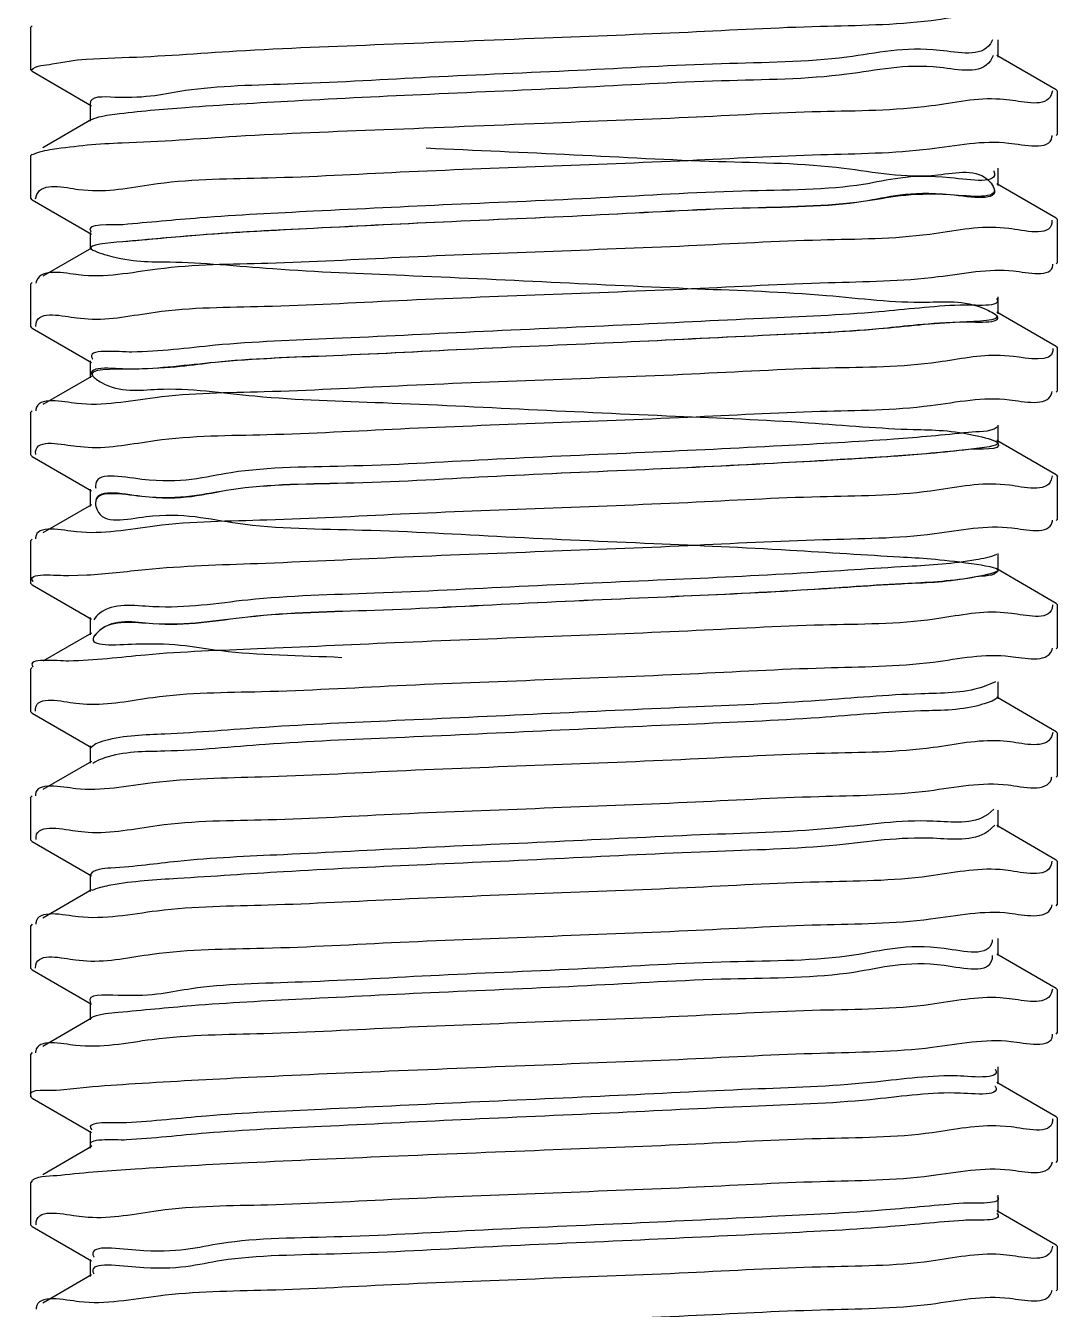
# Model space of a CAD drawing. Extents: x 14204718 to 16986381, y -1556765 to -15898.
# Drawn here: x 14917811.1 to 14917881.3, y -225559.7 to -225472.4 of the extents above; entities that cross this region are included whole.
import ezdxf

# ---------------------------------------------------------------- set-up
doc = ezdxf.new("R2010")
doc.units = 0
doc.header["$LTSCALE"] = 1000
doc.header["$MEASUREMENT"] = 0
doc.layers.add('02___PRT_ALL_AXES', color=7, linetype='Continuous')

# ---------------------------------------------------------------- blocks, each defined once
blk = doc.blocks.new('抗震大样2')
at = {"color": 133, "linetype": 'Continuous'}
for p, q in [((3967.057166088372, -2857.303988823667), (3966.939213244244, -2857.44138288172)), ((4060.343546179589, -2858.668435017113), (4060.131874295417, -2859.053154983092)), ((4060.882277904544, -2860.348358179675), (4060.882277904544, -2858.686704735504)), ((3972.293077370152, -2860.548141931416), (3975.806535768323, -2860.393271878827)), ((4060.396140047349, -2860.190440191887), (4060.131874295417, -2860.71480841632)), ((4066.52045608405, -2863.535189223709), (4060.749023643322, -2860.194117189152)), ((3967.05721735023, -2861.731103752973), (3966.939207967371, -2861.594726661919)), ((3967.05721735023, -2861.731103752973), (3972.828550920822, -2865.072118496755)), ((4066.158595237881, -2863.613780237734), (4066.053975917865, -2864.020161346765)), ((4066.52045608405, -2863.535189223709), (4066.638409839012, -2863.672501283931)), ((3972.695344267413, -2864.91790513671), (3972.695344267413, -2866.579558579717)), ((4062.024429147132, -2864.531771517592), (4061.083370745182, -2864.440465319203)), ((3973.009223580826, -2866.352863725275), (3972.83031879738, -2866.428584114881)), ((3972.8285985291, -2866.425317589892), (3968.104583142325, -2869.16019804636)), ((4066.520404822193, -2867.962304153712), (4066.638412248809, -2867.825229951181)), ((3967.057166088372, -2869.766389624448), (3966.939207967371, -2869.902993859258)), ((4060.882277904544, -2872.810758980457), (4060.882277904544, -2871.149105536519)), ((3967.402727399487, -2874.115861921571), (3967.511966075283, -2873.704028802691)), ((3971.579076685011, -2873.194444763241), (3972.49467626866, -2873.283970500343)), ((4060.451029151678, -2873.000665985746), (4060.481755409855, -2873.078301256755)), ((4066.52045608405, -2875.997590014013), (4060.749023643322, -2872.656517989933)), ((3967.05721735023, -2874.193504553754), (3966.939207886346, -2874.056962123839)), ((3967.05721735023, -2874.193504553754), (3972.828550920822, -2877.534519297536)), ((4066.118807735853, -2876.172716917703), (4066.112608067226, -2876.461701908149)), ((4066.52045608405, -2875.997590014013), (4066.638412248809, -2876.13349715923)), ((3972.695344267413, -2877.380305937491), (3972.695344267413, -2879.041959380498)), ((4061.930336235091, -2877.003039652947), (4061.081063662656, -2876.921467258595)), ((3972.8285985291, -2878.887718390906), (3968.104583142325, -2881.622598847374)), ((4066.520404822193, -2880.424704954494), (4066.638414285146, -2880.288163856603)), ((3967.057166088372, -2882.228790414054), (3966.939207886346, -2882.36522932048)), ((4060.882277904544, -2885.273159781471), (4060.882277904544, -2883.611506337533)), ((3967.414537974633, -2886.502675023163), (3967.44075450534, -2886.172772466671)), ((3971.405816203449, -2885.673357003601), (3972.491407835856, -2885.770635387627)), ((4066.52045608405, -2888.459990815027), (4060.749023643322, -2885.118918790715)), ((3967.05721735023, -2886.655905344058), (3966.93920792453, -2886.519461289747)), ((3967.05721735023, -2886.655905344058), (3972.828550920822, -2889.996920098318)), ((4066.52045608405, -2888.459990815027), (4066.638414285146, -2888.596431054175)), ((3972.695344267413, -2889.842706738273), (3972.695344267413, -2891.504360171035)), ((4062.386925783008, -2889.421577950008), (4061.089764621574, -2889.325284056598)), ((3972.8285985291, -2891.350119191688), (3968.104583142325, -2894.084999648156)), ((4066.520404822193, -2892.887105744099), (4066.63840834517, -2892.751567460364)), ((3967.057166088372, -2894.691191215068), (3966.93920792453, -2894.827728487086)), ((4060.882277904544, -2897.735560571076), (4060.882277904544, -2896.073907138314)), ((3967.412759633735, -2898.918670988409), (3967.402716602199, -2898.661486216122)), ((3971.382828640286, -2898.137971252901), (3972.492020321544, -2898.230359887704)), ((4066.52045608405, -2900.922391615808), (4060.749023643322, -2897.581319591729)), ((3967.05721735023, -2899.118306144839), (3966.939211293124, -2898.982534441166)), ((3967.05721735023, -2899.118306144839), (3972.828550920822, -2902.459320899099)), ((4066.135184493847, -2901.014553439803), (4066.051705724094, -2901.401655761525)), ((4066.52045608405, -2900.922391615808), (4066.63840834517, -2901.059834657935)), ((3972.695344267413, -2902.305107539054), (3972.695344267413, -2903.966760972049)), ((4061.985405133106, -2901.922661880031), (4061.082849360071, -2901.833433118882)), ((3973.215914158151, -2903.661678335629), (3973.222459703218, -2903.773320631357)), ((3972.8285985291, -2903.812519992469), (3968.104583142325, -2906.54740044917)), ((4066.520404822193, -2905.349506544881), (4066.638414285146, -2905.212973883841)), ((3967.057166088372, -2907.153592015849), (3966.939211293124, -2907.290801637806)), ((4060.882277904544, -2910.197961372091), (4060.882277904544, -2908.536307939095)), ((3970.617866207846, -2910.677443398396), (3972.367559156381, -2910.626245361753)), ((4066.52045608405, -2913.384792416822), (4060.749023643322, -2910.043720382499)), ((3967.05721735023, -2911.58070694562), (3966.939210500568, -2911.443557978841)), ((3967.05721735023, -2911.58070694562), (3972.828550920822, -2914.92172169988)), ((4066.174618811347, -2913.516389138298), (4066.1250310014, -2913.879185708938)), ((4066.52045608405, -2913.384792416822), (4066.638414285146, -2913.52124108118)), ((3972.695344267413, -2914.767508339835), (3972.695344267413, -2916.429161773063)), ((4062.220480157994, -2914.362617808161), (4061.087550926022, -2914.262016327819)), ((3972.8285985291, -2916.274920782307), (3968.104583142325, -2919.009801249718)), ((3973.301007724833, -2916.31571815582), (3973.14240610227, -2916.505979267647)), ((3973.346033007838, -2916.268045942532), (3973.301007724833, -2916.31571815582)), ((4066.520404822193, -2917.811907345662), (4066.638414285146, -2917.675446258159)), ((3967.057166088372, -2919.615992816864), (3966.939210500568, -2919.751825175248)), ((4060.645134657621, -2920.992703227792), (4059.360470628832, -2921.521329399431)), ((4060.882277904544, -2922.660362172872), (4060.882277904544, -2920.998708729632)), ((3967.40211408399, -2923.846281033475), (3967.394181724172, -2923.581576690311)), ((3971.291497439612, -2923.071621403797), (3972.368603796232, -2923.16051782039)), ((4066.52045608405, -2925.847193217836), (4060.749023643322, -2922.50612118328)), ((3967.05721735023, -2924.043107746635), (3966.939207886346, -2923.90664678812)), ((3967.05721735023, -2924.043107746635), (3972.828550920822, -2927.384122500895)), ((4066.188296127599, -2925.919082081411), (4066.065925613046, -2926.34195410274)), ((4066.52045608405, -2925.847193217836), (4066.638414285146, -2925.983713465743)), ((3972.695344267413, -2927.229909129674), (3972.695344267413, -2928.891562573845)), ((4062.077056743205, -2926.838778347941), (4061.084820662159, -2926.746411056258)), ((3972.8285985291, -2928.737321583321), (3968.104583142325, -2931.4722020505)), ((3973.157785242423, -2928.79574877047), (3972.955557657871, -2928.918480360648)), ((3973.230859445874, -2928.757269282127), (3973.157785242423, -2928.79574877047)), ((4066.520404822193, -2930.274308146676), (4066.638412788976, -2930.138290019473)), ((3967.057166088372, -2932.078393617645), (3966.939207886346, -2932.214913984761)), ((4060.483315451536, -2933.379188682884), (4059.879992518108, -2933.884822271997)), ((4060.882277904544, -2935.122762973886), (4060.882277904544, -2933.461109530181)), ((4060.578517726157, -2934.919627421303), (4059.879992518108, -2935.546475716168)), ((3967.438169221394, -2936.322486269288), (3967.438955683261, -2936.041755531216)), ((3971.533837253228, -2935.510731303366), (3972.494454769418, -2935.598595503485)), ((4066.52045608405, -2938.309594018618), (4060.749023643322, -2934.968521984061)), ((3967.05721735023, -2936.505508547649), (3966.939214074053, -2936.369993272005)), ((3967.05721735023, -2936.505508547649), (3972.828550920822, -2939.846523290733)), ((4066.117483480368, -2938.411614931887), (4066.049102908932, -2938.782599834958)), ((4066.52045608405, -2938.309594018618), (4066.638412788976, -2938.446557217045)), ((3972.695344267413, -2939.692309930222), (3972.695344267413, -2941.353963374626)), ((4061.860081195366, -2939.321609721053), (4061.080251615029, -2939.241016658489)), ((3972.8285985291, -2941.199722384103), (3968.104583142325, -2943.934602851514)), ((3973.055921150837, -2941.184947258327), (3972.865909584798, -2941.269756752765)), ((4066.520404822193, -2942.736708947457), (4066.638411875349, -2942.600821834989)), ((3967.057166088372, -2944.540794418659), (3966.939214074053, -2944.678260480054)), ((4060.316863972228, -2946.050394936698), (4060.292382913642, -2946.248315101489)), ((4060.882277904544, -2947.585163774667), (4060.882277904544, -2945.923510331195)), ((3967.401869197376, -2948.807359690778), (3967.423529058229, -2948.481393838068)), ((3971.273821765091, -2947.998145680642), (3972.367351284251, -2948.093101365492)), ((4060.320475868881, -2947.58771445672), (4060.292382913642, -2947.90996854566)), ((4066.52045608405, -2950.771994819399), (4060.749023643322, -2947.430922784843)), ((3967.05721735023, -2948.967909348663), (3966.939208010212, -2948.831251401221)), ((3967.05721735023, -2948.967909348663), (3972.828550920822, -2952.308924091514)), ((4066.171226672828, -2950.839827130316), (4066.050425920635, -2951.257918901974)), ((4066.52045608405, -2950.771994819399), (4066.638411875349, -2950.909089042339)), ((3972.695344267413, -2952.154710731003), (3972.695344267413, -2953.816364175407)), ((4062.001866344362, -2951.770711217774), (4061.082686479203, -2951.681306876009)), ((3972.976086932234, -2953.542083178181), (3972.803086540662, -2953.619157606736)), ((3972.8285985291, -2953.662123184884), (3968.104583142325, -2956.397003652528)), ((4066.520404822193, -2955.199109748704), (4066.638409092091, -2955.061698743375)), ((3967.057166088372, -2957.00319521944), (3966.939208010212, -2957.139518597862)), ((4060.882277904544, -2960.047564575449), (4060.882277904544, -2958.385911132209)), ((3969.829117743764, -2960.61511863349), (3972.336778854951, -2960.356643034145)), ((4066.52045608405, -2963.23439562018), (4060.749023643322, -2959.893323585624)), ((3967.05721735023, -2961.430310149444), (3966.939209257253, -2961.29334105039)), ((3967.05721735023, -2961.430310149444), (3972.828550920822, -2964.771324892296)), ((4066.155906473286, -2963.426166298334), (4066.160982824396, -2963.695484382333)), ((4066.52045608405, -2963.23439562018), (4066.638409092091, -2963.369965929538)), ((3972.695344267413, -2964.617111532018), (3972.695344267413, -2966.278764976189)), ((4062.139404681046, -2964.220024920534), (4061.084727358539, -2964.128570545698)), ((3972.8285985291, -2966.124523985665), (3968.104583142325, -2968.859404443065)), ((4066.520404822193, -2967.661510549486), (4066.638414285146, -2967.52504256228)), ((3967.057166088372, -2969.465596020222), (3966.939209257253, -2969.601608247729)), ((4060.882277904544, -2972.50996537623), (4060.882277904544, -2970.84831193299)), ((3967.456866645254, -2973.719740225002), (3967.464576716535, -2973.427526796237)), ((3971.636203499045, -2972.888271604432), (3972.496227253228, -2972.97081431374)), ((4066.52045608405, -2975.696796420962), (4060.749023643322, -2972.355724386638)), ((3967.05721735023, -2973.892710950226), (3966.939210460521, -2973.756841536844)), ((3967.05721735023, -2973.892710950226), (3972.828550920822, -2977.23372569331)), ((4066.170776197687, -2975.78594395821), (4066.076288186014, -2976.187379659852)), ((4066.52045608405, -2975.696796420962), (4066.638414285146, -2975.833309759619)), ((3972.695344267413, -2977.079512333032), (3972.695344267413, -2978.741165777203)), ((4062.026034137234, -2976.693226712523), (4061.083522702102, -2976.601541174576)), ((3972.8285985291, -2978.586924786447), (3968.104583142325, -2981.321805243846)), ((4066.520404822193, -2980.123911350267), (4066.63840809511, -2979.988393120002))]:
    blk.add_line(p, q, dxfattribs=at)
for points, start_tangent, end_tangent in [([(4016.788811084814, -2858.478998054285), (4030.769734361209, -2857.915151062887), (4043.64151513949, -2857.350685391109), (4054.37045369111, -2856.785171060124), (4062.024429147132, -2856.223504320951)], (0.9992093668959163, 0.03975727741511419), (0.9921660454576479, -0.1249261311372952)), ([(3975.806535768323, -2860.393271878827), (3986.902275382075, -2859.75419709878), (4001.232761109713, -2859.108466938604), (4016.788811084814, -2858.478998054285)], (0.9995369747336325, 0.03042755560898897), (0.9992093668864628, 0.03975727765270826)), ([(4060.131874295417, -2859.053154983092), (4055.210219815373, -2859.703865112504), (4046.190243972931, -2860.354575295467), (4034.034086360596, -2861.005285424413), (4020.038415741175, -2861.65599556407), (4005.696117447224, -2862.306705736555), (3992.537050703075, -2862.957415865269), (3981.964862277266, -2863.608126037987), (3975.107262609061, -2864.258836177876), (3972.695735794026, -2864.909546306357), (3972.696779518388, -2864.917633500881)], (-0.5644319536005785, -0.8254795998415919), (0.1859398966755449, -0.9825611201468782)), ([(3966.972923540045, -2861.62248270819), (3969.019537381828, -2861.019563512411)], (0.6355750092140301, 0.7720391231424648), (0.9810539500086229, 0.1937347340372361)), ([(3969.019537381828, -2861.019563512411), (3972.293077370152, -2860.548141931416)], (0.9810539516811186, 0.1937347255678796), (0.9962777045129501, 0.08620171396444098)), ([(4060.131874295417, -2860.71480841632), (4055.210219815373, -2861.365518555976), (4046.190243972931, -2862.016228728462), (4034.034086360596, -2862.666938868351), (4020.038415741175, -2863.317648997298), (4005.696117447224, -2863.968359169783), (3992.537050703075, -2864.61906930944), (3981.964862277266, -2865.269779481227), (3975.107262609061, -2865.920489620883), (3973.009223580826, -2866.352863725275)], (-0.5644319534824644, -0.8254795999223539), (-0.9422153810439043, -0.3350077248725624)), ([(4061.083370745182, -2864.440465319203), (4054.37045369111, -2865.093438256765), (4043.64151513949, -2865.658952588681), (4030.769734361209, -2866.223418260226), (4016.788811084814, -2866.787265250925)], (-0.9977150987275103, 0.06756168863456896), (-0.9992093668807353, -0.03975727779665237)), ([(4066.053975917865, -2864.020161346765), (4062.024429147132, -2864.531771517592)], (-0.3826289253737693, -0.9239021081626099), (-0.9921660456331518, 0.1249261297434402)), ([(4016.788811084814, -2866.787265250925), (4001.232761109713, -2867.41673414642), (3986.902275382075, -2868.062464296119), (3975.806535768323, -2868.701539076399)], (-0.9992093668864628, -0.03975727765270826), (-0.9995369747336325, -0.03042755560898897)), ([(3975.806535768323, -2868.701539076399), (3969.019537381828, -2869.327830720227), (3967.096723117866, -2869.841415309813)], (-0.9995369747012604, -0.03042755667240033), (-0.8845785788978731, -0.4663911853316048)), ([(4016.788811084814, -2870.941398855066), (4030.802902084775, -2870.376176846679), (4043.665782342665, -2869.811939897947), (4054.240759978071, -2869.255408666097), (4061.930336235091, -2868.694772456307)], (0.9992093668926074, 0.03975727749827358), (0.9930883104291177, -0.117369534756855)), ([(4061.930336235091, -2868.694772456307), (4066.117332104594, -2868.112835830078), (4066.123293035664, -2867.966781646013)], (0.9930883103644697, -0.1173695353038549), (-0.01127450974581298, 0.9999364406951031)), ([(4005.336825475097, -2869.174040363403), (4019.667672527954, -2869.824750503292), (4033.691438216716, -2870.475460675778), (4045.91224037949, -2871.126170815667), (4055.026514762547, -2871.776880987221), (4060.062063126825, -2872.427591116866), (4060.481755409855, -2873.078301256755), (4056.240823970176, -2873.72901142831), (4047.791639004368, -2874.379721568199), (4036.035455290228, -2875.030431740684), (4022.226277229842, -2875.681141869631), (4007.837097419426, -2876.331852009287), (3994.402775874827, -2876.982562181773), (3983.356320109218, -2877.633272321895), (3975.876029603183, -2878.283982493682), (3972.759809359908, -2878.934692623094), (3974.340059267823, -2879.58540275204), (3980.448217802215, -2880.236112934537), (3990.432742010336, -2880.886823064182), (4003.228606165852, -2881.537533246912), (4017.470905532129, -2882.188243375625), (4031.640447493643, -2882.838953505503), (4044.22580026323, -2883.489663688233), (4053.884513902478, -2884.140373816947), (4059.586316085421, -2884.791083999909), (4060.723008961417, -2885.441794129089), (4057.173344173469, -2886.092504258035), (4049.315956164617, -2886.74321443052), (4037.98897400219, -2887.39392457041), (4024.400620299391, -2888.044634741964), (4010.000332787633, -2888.695344881853), (3996.324156296905, -2889.346055011498), (3984.830896422733, -2889.996765183052), (3976.746512224898, -2890.647475322941), (3972.933345963713, -2891.298185495427), (3973.79813912278, -2891.948895635549), (3979.248646216933, -2892.59960576403), (3988.703474519309, -2893.250315936515), (4001.154099639971, -2893.901026076404), (4015.2724427348, -2894.551736248191), (4029.552533253096, -2895.202446377836), (4042.471147486009, -2895.853156517493), (4052.650287285447, -2896.50386668928), (4059.004167683423, -2897.154576818924), (4060.855035180692, -2897.805287001887), (4058.005462120287, -2898.455997130368), (4050.759405720048, -2899.106707270257), (4039.889785817359, -2899.757417442743), (4026.556039208546, -2900.408127571689), (4012.180445366539, -2901.058837754652), (3998.296415014658, -2901.709547883831), (3986.384925149381, -2902.360258023953), (3977.716546326876, -2903.01096819574), (3973.215914158151, -2903.661678335629), (3973.36310055526, -2904.312388496706), (3978.142405421939, -2904.963098636596), (3987.044031579513, -2905.61380876624), (3999.118463468272, -2906.26451894897), (4013.077749815304, -2906.915229077684), (4027.432886378374, -2907.565939250402), (4040.652644388843, -2908.216649390059), (4051.326903406065, -2908.867359518772), (4058.31706526177, -2909.518069701735), (4060.877505843062, -2910.168779831147), (4058.735108935274, -2910.819490002701), (4052.118398997933, -2911.470200142823), (4041.733164947014, -2912.120910272235), (4028.687175257131, -2912.771620455198), (4014.372015043627, -2913.422330583911), (4000.31464877259, -2914.073040756397), (3988.014542701188, -2914.72375088511), (3978.783720238134, -2915.374461025), (3973.606811485253, -2916.025171197485), (3973.036025136709, -2916.675881337607), (3977.132245711517, -2917.326591509162), (3985.458538901061, -2917.977301649051), (3997.126758587547, -2918.628011778463)], (0.9989168483321152, -0.04653095870744695), (0.9987395501073136, -0.05019273903106908)), ([(3972.49467626866, -2873.283970500343), (3979.230361962691, -2872.633821750525), (3989.964700596407, -2872.068361421581), (4002.814215137158, -2871.504983516876), (4016.788811084814, -2870.941398855066)], (0.9976130291340768, -0.06905247353956), (0.9992093669084332, 0.03975727710053199)), ([(3967.511966075283, -2873.704028802691), (3971.579076685011, -2873.194444763241)], (0.3909184555886769, 0.9204253153190454), (0.99216172208544, -0.1249604626610127)), ([(4060.481755409855, -2871.416647812817), (4056.240823970176, -2872.067357985303), (4047.791639004368, -2872.718068125192), (4036.035455290228, -2873.368778296746), (4022.226277229842, -2874.019488426158), (4007.837097419426, -2874.67019856628), (3994.402775874827, -2875.320908737835), (3983.356320109218, -2875.971618877724), (3975.876029603183, -2876.622329050209)], (0.3284393649279869, -0.9445250571402015), (-0.9963387340094292, -0.08549343315417815)), ([(4060.476844972931, -2871.40288575273), (4060.481755409855, -2871.416647812817)], (0.3434972023240511, -0.9391536998785396), (0.3284386948553008, -0.9445252901440738)), ([(4060.481755409855, -2873.078301256755), (4056.240823970176, -2873.72901142831), (4047.791639004368, -2874.379721568199), (4036.035455290228, -2875.030431740684), (4022.226277229842, -2875.681141869631), (4007.837097419426, -2876.331852009287), (3994.402775874827, -2876.982562181773), (3983.356320109218, -2877.633272321895), (3975.876029603183, -2878.283982493682)], (0.3284393649279869, -0.9445250571402015), (-0.9963387340094292, -0.08549343315417815)), ([(3975.876029603183, -2876.622329050209), (3972.759809359908, -2877.273039179156), (3972.781267409679, -2877.298824267229)], (-0.996338734291548, -0.0854934298663722), (0.6881040776767174, -0.7256120025775994)), ([(4061.081063662656, -2876.921467258595), (4054.240759978071, -2877.563675873913), (4043.665782342665, -2878.120207105996), (4030.802902084775, -2878.68444404332), (4016.788811084814, -2879.249666051706)], (-0.9973262714371922, 0.07307741307126589), (-0.9992093669040034, -0.03975727721186378)), ([(4066.112608067226, -2876.461701908149), (4061.930336235091, -2877.003039652947)], (-0.133855938813376, -0.9910008010311544), (-0.9930883102528, 0.1173695362487168)), ([(4016.788811084814, -2879.249666051706), (4002.814215137158, -2879.813250714215), (3989.964700596407, -2880.37662861892), (3979.230361962691, -2880.942088947864), (3971.579076685011, -2881.502711960347)], (-0.9992093668804503, -0.03975727780381934), (-0.9921617222341708, 0.1249604614801198)), ([(3971.579076685011, -2881.502711960347), (3967.488852229435, -2882.070453162771), (3967.422745212913, -2882.303584184963)], (-0.9921617221409463, 0.1249604622203027), (-0.2004379605268345, -0.9797063968250096)), ([(4016.788811084814, -2883.403799655847), (4031.11133262841, -2882.825777681777), (4044.408558337949, -2882.239046350587), (4055.069889193401, -2881.667077657301), (4062.386925783008, -2881.113310753368)], (0.9992093668964941, 0.03975727740059443), (0.994256872700838, -0.107019956490132)), ([(4062.386925783008, -2881.113310753368), (4066.19932456594, -2880.551651697839), (4066.19690598594, -2880.446343582589)], (0.9942568725877735, -0.1070199575405444), (-0.06674033004293678, 0.9977703785670127)), ([(3972.491407835856, -2885.770635387627), (3978.999393549282, -2885.110256171785), (3989.598090828396, -2884.548116982915), (4002.605759797618, -2883.976030473365), (4016.788811084814, -2883.403799655847)], (0.9982747344217359, -0.05871588043462445), (0.9992093669064012, 0.0397572771516002)), ([(4060.72587768361, -2883.783779585501), (4057.173344173469, -2884.430850814562)], (0.6143741280102112, -0.7890148482960844), (-0.9991654014193471, -0.04084728395518098)), ([(3967.44075450534, -2886.172772466671), (3971.405816203449, -2885.673357003601)], (0.2125676904086646, 0.9771463436938841), (0.9929455758474127, -0.1185710057520395)), ([(4057.173344173469, -2884.430850814562), (4049.315956164617, -2885.081560997525), (4037.98897400219, -2885.732271126471), (4024.400620299391, -2886.382981309202), (4010.000332787633, -2887.033691438613), (3996.324156296905, -2887.684401578503), (3984.830896422733, -2888.335111750057), (3976.746512224898, -2888.985821879935)], (-0.9991654015369067, -0.04084728107955792), (-0.9999667200544424, -0.008158356670350081)), ([(4057.173344173469, -2886.092504258035), (4049.315956164617, -2886.74321443052), (4037.98897400219, -2887.39392457041), (4024.400620299391, -2888.044634741964), (4010.000332787633, -2888.695344881853), (3996.324156296905, -2889.346055011498), (3984.830896422733, -2889.996765183052), (3976.746512224898, -2890.647475322941)], (-0.9991654015369067, -0.04084728107955792), (-0.9999667200544424, -0.008158356670350081)), ([(4060.709324289113, -2885.42550203111), (4060.723008961417, -2885.441794129089), (4057.173344173469, -2886.092504258035)], (0.6609776832663697, -0.7504055584974187), (-0.9991654016136556, -0.04084727920219791)), ([(3976.746512224898, -2888.985821879935), (3972.933345963713, -2889.636532062897), (3972.945345676504, -2889.652881354326)], (-0.9999667200458704, -0.008158357721017537), (0.6047283482173401, -0.7964318080428027)), ([(4066.18701387383, -2888.658033245476), (4066.19932456594, -2888.859918905189), (4062.386925783008, -2889.421577950008)], (0.135215713240163, -0.9908161842102471), (-0.9942568724015922, 0.1070199592702417)), ([(4061.089764621574, -2889.325284056598), (4055.069889193401, -2889.975344854873), (4044.408558337949, -2890.547313558403), (4031.11133262841, -2891.134044878418), (4016.788811084814, -2891.712066852488)], (-0.999234863590277, 0.0391112181569536), (-0.9992093668825963, -0.03975727774988205)), ([(3976.746512224898, -2890.647475322941), (3972.924876558129, -2891.285871100845)], (-0.9999667200446988, -0.008158357864634577), (0.5550752948087738, -0.831800106451636)), ([(4016.788811084814, -2891.712066852488), (4002.605759797618, -2892.284297680948), (3989.598090828396, -2892.856384190731), (3978.999393549282, -2893.418523368426), (3971.405816203449, -2893.981624200242)], (-0.9992093669098987, -0.0397572770636945), (-0.9929455758575211, 0.11857100566739)), ([(3971.405816203449, -2893.981624200242), (3967.428158878814, -2894.549635339994), (3967.414406788535, -2894.703238541493)], (-0.9929455756858524, 0.1185710071049883), (-0.03370416899247931, -0.9994318531008138)), ([(4016.788811084814, -2895.866200456629), (4030.754108878318, -2895.303001173539), (4043.603672228754, -2894.739674444543), (4054.32881693542, -2894.174893226009), (4061.985405133106, -2893.61439468246)], (0.9992093668768507, 0.03975727789428492), (0.9921534086213687, -0.1250264522451125)), ([(4061.985405133106, -2893.61439468246), (4066.066078278236, -2893.05144879804), (4066.120566555299, -2892.822530200006)], (0.9921534087965116, -0.1250264508552593), (0.1594381633375274, 0.9872079173464707)), ([(3972.492020321544, -2898.230359887704), (3978.9936633748, -2897.57300658687), (3989.87260947749, -2896.997513307026), (4002.84037599992, -2896.428700801684), (4016.788811084814, -2895.866200456629)], (0.9985108669267542, -0.05455317249419907), (0.9992093668815354, 0.0397572777765442)), ([(4060.791048894636, -2896.289206490619), (4058.005462120287, -2896.794343697373)], (-0.8241613565800803, -0.5663550638248781), (-0.9938239364538619, -0.1109683888832781)), ([(3967.402716602199, -2898.661486216122), (3971.382828640286, -2898.137971252901)], (0.07400751687061083, 0.997257683573632), (0.9939199580122345, -0.1101050274281693)), ([(4058.005462120287, -2896.794343697373), (4050.759405720048, -2897.445053827018), (4039.889785817359, -2898.095764009748), (4026.556039208546, -2898.746474138461), (4012.180445366539, -2899.397184311179), (3998.296415014658, -2900.047894439893), (3986.384925149381, -2900.698604579782), (3977.716546326876, -2901.349314752268), (3973.215914158151, -2902.000024891924), (3973.236306636129, -2902.215610591928)], (-0.993823936339424, -0.1109683899081756), (0.1632215462320999, -0.9865894418883686)), ([(4058.005462120287, -2898.455997130368), (4050.759405720048, -2899.106707270257), (4039.889785817359, -2899.757417442743), (4026.556039208546, -2900.408127571689), (4012.180445366539, -2901.058837754652), (3998.296415014658, -2901.709547883831), (3986.384925149381, -2902.360258023953), (3977.716546326876, -2903.01096819574), (3973.215914158151, -2903.661678335629)], (-0.9938239363496788, -0.110968389816334), (0.01433124631112266, -0.9998973024161882)), ([(4060.834945579059, -2897.776469238568), (4060.855035180692, -2897.805287001887), (4058.005462120287, -2898.455997130368)], (0.6539014836084279, -0.7565797048128484), (-0.9938239358437497, -0.1109683943473923)), ([(4061.082849360071, -2901.833433118882), (4054.32881693542, -2902.483160433825), (4043.603672228754, -2903.047941641882), (4030.754108878318, -2903.611268370878), (4016.788811084814, -2904.174467653269)], (-0.9974716251365844, 0.07106586414996717), (-0.9992093668954578, -0.03975727742663834)), ([(4066.051705724094, -2901.401655761525), (4061.985405133106, -2901.922661880031)], (-0.3404179382910149, -0.9402742298338792), (-0.9921534085603679, 0.1250264527291882)), ([(4016.788811084814, -2904.174467653269), (4002.84037599992, -2904.736967998324), (3989.87260947749, -2905.305780514609), (3978.9936633748, -2905.881273783511), (3971.382828640286, -2906.446238439064)], (-0.9992093669102013, -0.03975727705609208), (-0.9939199577332571, 0.1101050299465034)), ([(3971.382828640286, -2906.446238439064), (3967.400268734433, -2907.020094780717), (3967.402893649414, -2907.130174624734)], (-0.9939199575979292, 0.1101050311681119), (0.06757878968078133, -0.997713940558756)), ([(4016.788811084814, -2908.32860125741), (4030.738027852494, -2907.766068467638), (4043.877918199636, -2907.189103922807), (4054.717613222543, -2906.613619616022), (4062.220480157994, -2906.054350610822)], (0.9992093668844403, 0.03975727770353898), (0.9926990613460269, -0.1206174680662689)), ([(4062.220480157994, -2906.054350610822), (4066.144651595503, -2905.492399652256), (4066.169423651882, -2905.320539402543)], (0.9926990617957727, -0.1206174643647948), (0.08225221696985423, 0.9966115455901282)), ([(3972.367559156381, -2910.626245361753), (3978.080117220525, -2910.092103537871), (3988.943710351363, -2909.504144999897), (4002.244207480922, -2908.915854999796), (4016.788811084814, -2908.32860125741)], (0.9990286098112848, 0.04406627711223098), (0.9992093668757178, 0.03975727792275879)), ([(4060.724500169978, -2908.643510334427), (4058.735108935274, -2909.157836569939)], (-0.8862473401742811, -0.4632123185257623), (-0.9825264059716501, -0.1861232429559309)), ([(4058.735108935274, -2909.157836569939), (4052.118398997933, -2909.808546699584), (4041.733164947014, -2910.459256828297), (4028.687175257131, -2911.109967011027), (4014.372015043627, -2911.760677140672), (4000.31464877259, -2912.411387323635), (3988.014542701188, -2913.062097452115), (3978.783720238134, -2913.71280758176), (3973.606811485253, -2914.363517764723), (3973.057997720782, -2914.972981208004)], (-0.9825264059995537, -0.1861232428086304), (-0.4929567374989319, -0.8700538230215471)), ([(3967.151862388477, -2911.272935079876), (3967.144841362722, -2911.263981717872), (3970.617866207846, -2910.677443398396)], (-0.6258156563543981, 0.7799710021928469), (0.9998749046329084, 0.01581692401614756)), ([(4058.735108935274, -2910.819490002701), (4052.118398997933, -2911.470200142823), (4041.733164947014, -2912.120910272235), (4028.687175257131, -2912.771620455198), (4014.372015043627, -2913.422330583911), (4000.31464877259, -2914.073040756397), (3988.014542701188, -2914.72375088511), (3978.783720238134, -2915.374461025), (3973.606811485253, -2916.025171197485), (3973.346033007838, -2916.268045942532)], (-0.9825264059682117, -0.1861232429740812), (-0.6945498296946946, -0.7194446011132969)), ([(4060.868917588145, -2910.190668869531), (4058.735108935274, -2910.819490002701)], (-0.479105487838011, -0.8777573306577974), (-0.9825264064963637, -0.186123240186019)), ([(4061.087550926022, -2914.262016327819), (4054.717613222543, -2914.921886823839), (4043.877918199636, -2915.497371119447), (4030.738027852494, -2916.074335665442), (4016.788811084814, -2916.63686845405)], (-0.998484433141082, 0.05503486871913168), (-0.9992093668812201, -0.0397572777844707)), ([(4066.1250310014, -2913.879185708938), (4062.220480157994, -2914.362617808161)], (-0.2778943781558642, -0.9606116356724842), (-0.9926990610685904, 0.1206174703496101)), ([(4016.788811084814, -2916.63686845405), (4002.244207480922, -2917.224122197367), (3988.943710351363, -2917.812412197469), (3978.080117220525, -2918.400370734511), (3970.617866207846, -2918.985710595036)], (-0.999209366904986, -0.039757277187167), (-0.999874904585604, -0.01581692700652181)), ([(3970.617866207846, -2918.985710595036), (3967.135741607752, -2919.55994624435)], (-0.9998749046263014, -0.01581692443381279), (0.580697200214393, -0.8141196236814129)), ([(4016.788811084814, -2920.791002058424), (4030.968390016817, -2920.218915290898), (4044.034756977577, -2919.644061841303), (4054.580483820289, -2919.084407908143), (4062.077056743205, -2918.530511150602)], (0.9992093668882276, 0.03975727760835477), (0.9923387802015348, -0.1235465309433255)), ([(4062.077056743205, -2918.530511150602), (4066.0935542183, -2917.968926667003), (4066.165893511381, -2917.732449992094)], (0.9923387802168399, -0.1235465308203944), (0.2187060394837573, 0.9757907912525766)), ([(3972.368603796232, -2923.16051782039), (3978.773085946217, -2922.511321869213), (3989.348010863643, -2921.94721462368), (4002.499676353764, -2921.367637214717), (4016.788811084814, -2920.791002058424)], (0.9985331777809657, -0.05414326246770265), (0.9992093669109652, 0.03975727703689613)), ([(3967.394181724172, -2923.581576690311), (3971.291497439612, -2923.071621403797)], (0.08971089085179791, 0.9959678489100825), (0.9940360847808442, -0.1090516490181164)), ([(4059.360470628832, -2921.521329399431), (4053.389557357877, -2922.172039571917), (4043.514528469183, -2922.822749711806), (4030.788730135188, -2923.473459840519), (4016.569593300112, -2924.124170013005), (4002.373839918058, -2924.774880153127), (3989.715697632171, -2925.425590324914), (3979.945380743593, -2926.076300454326), (3974.105065996759, -2926.727010593982), (3972.834386732895, -2927.358432962559)], (-0.95227017645766, -0.3052564676289387), (-0.6787845413409545, -0.7343374881051288)), ([(4059.360470628832, -2923.182982832426), (4053.389557357877, -2923.833693015389), (4043.514528469183, -2924.484403144801), (4030.788730135188, -2925.13511328469), (4016.569593300112, -2925.785823456477), (4002.373839918058, -2926.436533585889), (3989.715697632171, -2927.087243768852), (3979.945380743593, -2927.737953897798), (3974.105065996759, -2928.388664037455), (3973.230859445874, -2928.757269282127)], (-0.9522701764164403, -0.3052564677575263), (-0.889981754001309, -0.4559961376423637)), ([(4060.770905790385, -2922.554850169923), (4059.360470628832, -2923.182982832426)], (-0.6877499103784818, -0.725947698373919), (-0.9522701774296533, -0.3052564645967336)), ([(4061.084820662159, -2926.746411056258), (4054.580483820289, -2927.392675105715), (4044.034756977577, -2927.952329038875), (4030.968390016817, -2928.527182498481), (4016.788811084814, -2929.099269255064)], (-0.9981277081882942, 0.06116435356303041), (-0.9992093668838875, -0.03975727771743096)), ([(4066.065925613046, -2926.34195410274), (4062.077056743205, -2926.838778347941)], (-0.4164129612760831, -0.9091755857265875), (-0.9923387804116995, 0.1235465292552609)), ([(4016.788811084814, -2929.099269255064), (4002.499676353764, -2929.675904412288), (3989.348010863643, -2930.255481820321), (3978.773085946217, -2930.819589076797), (3971.291497439612, -2931.379888600437)], (-0.9992093669036264, -0.0397572772213404), (-0.9940360844323997, 0.1090516521942861)), ([(3971.291497439612, -2931.379888600437), (3967.390725900419, -2931.947709146654), (3967.392690762412, -2932.057475603651)], (-0.9940360843222275, 0.1090516531985366), (0.06222330611929799, -0.9980622526554064)), ([(4016.788811084814, -2933.253402859438), (4030.677722626366, -2932.693368941778), (4043.469736731611, -2932.133192049339), (4054.165489819832, -2931.571944745257), (4061.860081195366, -2931.013342513237)], (0.9992093668925384, 0.03975727750000992), (0.9921166568187788, -0.1253177531825793)), ([(4061.860081195366, -2931.013342513237), (4066.059447866399, -2930.440392188728), (4066.105856474489, -2930.217990433332)], (0.9921166570539564, -0.1253177513207231), (0.1346165922763064, 0.9908977611660624)), ([(3972.494454769418, -2935.598595503485), (3979.214501189999, -2934.946785775246), (3989.995959950611, -2934.378890163032), (4002.84390024282, -2933.815757144475), (4016.788811084814, -2933.253402859438)], (0.9978273808528106, -0.06588260787506976), (0.9992093668800792, 0.039757277813143)), ([(3967.438955683261, -2936.041755531216), (3971.533837253228, -2935.510731303366)], (0.1173645207247142, 0.9930889030067038), (0.993331393925409, -0.1152941535473685)), ([(4059.879992518108, -2933.884822271997), (4054.569720499218, -2934.535532411886), (4045.229447663762, -2935.186242573196), (4032.85547898151, -2935.836952713085), (4018.767716539092, -2936.48766284273), (4004.468868946657, -2937.138373025693), (3991.484160577878, -2937.789083154174), (3981.19863985572, -2938.439793326659), (3974.709439053666, -2939.090503466781), (3972.724269374274, -2939.713826475199)], (-0.8277679381408637, -0.5610706199633191), (-0.5968476630976655, -0.8023545768890809)), ([(4059.879992518108, -2935.546475716168), (4054.569720499218, -2936.197185844881), (4045.229447663762, -2936.8478960176), (4032.85547898151, -2937.498606157256), (4018.767716539092, -2938.14931628597), (4004.468868946657, -2938.8000264687), (3991.484160577878, -2939.450736598577), (3981.19863985572, -2940.101446770132), (3974.709439053666, -2940.752156899543), (3973.055921150837, -2941.184947258327)], (-0.8277679381703242, -0.561070619919855), (-0.9323956540783351, -0.3614392677281122)), ([(4061.080251615029, -2939.241016658489), (4054.165489819832, -2939.880211953307), (4043.469736731611, -2940.441459235502), (4030.677722626366, -2941.001636138419), (4016.788811084814, -2941.561670055846)], (-0.9968156937324928, 0.07974003215831549), (-0.9992093669039667, -0.0397572772127849)), ([(4066.049102908932, -2938.782599834958), (4061.860081195366, -2939.321609721053)], (-0.3046103964054921, -0.9524770372044089), (-0.9921166564530212, 0.1253177560782108)), ([(4016.788811084814, -2941.561670055846), (4002.84390024282, -2942.124024341814), (3989.995959950611, -2942.687157359673), (3979.214501189999, -2943.255052971654), (3971.533837253228, -2943.818998510949)], (-0.9992093669100398, -0.03975727706015005), (-0.9933313936642412, 0.1152941557974935)), ([(3971.533837253228, -2943.818998510949), (3967.434426802211, -2944.397459232947), (3967.431823367253, -2944.529767896282)], (-0.9933313935738945, 0.1152941565758846), (0.02941822195218207, -0.9995671904465314)), ([(4016.788811084814, -2945.715803660452), (4030.744660634547, -2945.152995979181), (4043.619886852801, -2944.588512241375), (4054.330584185664, -2944.024389542174), (4062.001866344362, -2943.462444021367)], (0.9992093668767131, 0.0397572778977421), (0.9921766580416482, -0.1248418168616038)), ([(4062.001866344362, -2943.462444021367), (4066.07181069348, -2942.899538694881), (4066.148534342647, -2942.652436738601)], (0.9921766579788285, -0.1248418173608621), (0.2210130291318758, 0.9752708551750906)), ([(3972.367351284251, -2948.093101365492), (3978.725333306473, -2947.43906331528), (3989.576746930834, -2946.861134386621), (4002.791549185291, -2946.280327890767), (4016.788811084814, -2945.715803660452)], (0.998447297820277, -0.05570451934436837), (0.9992093668786803, 0.03975727784830033)), ([(3967.423529058229, -2948.481393838068), (3971.273821765091, -2947.998145680642)], (0.2057252876110765, 0.9786097823123067), (0.9932463090130987, -0.1160248664375702)), ([(4060.292382913642, -2946.248315101489), (4055.655954361893, -2946.899025273975), (4046.873658976052, -2947.549735413864), (4034.882283548824, -2948.200445585651), (4020.960919913836, -2948.851155725541), (4006.594527265988, -2949.501865854952), (3993.31553488411, -2950.152576026972), (3982.540381765459, -2950.803286166629), (3975.418428066652, -2951.453996339114), (3972.709355951287, -2952.104706479004), (3972.725196079351, -2952.132258347003)], (-0.1873832865131006, -0.9822868745613723), (0.6010873132448119, -0.7991833593463603)), ([(4060.292382913642, -2947.90996854566), (4055.655954361893, -2948.560678717447), (4046.873658976052, -2949.211388846627), (4034.882283548824, -2949.862099029589), (4020.960919913836, -2950.512809158303), (4006.594527265988, -2951.163519287948), (3993.31553488411, -2951.814229470911), (3982.540381765459, -2952.464939599857), (3975.418428066652, -2953.115649782354), (3972.976086932234, -2953.542083178181)], (-0.1873832862155307, -0.9822868746181376), (-0.9420396871423325, -0.3355014572975449)), ([(4061.082686479203, -2951.681306876009), (4054.330584185664, -2952.332656749757), (4043.619886852801, -2952.896779449191), (4030.744660634547, -2953.461263186764), (4016.788811084814, -2954.024070846615)], (-0.9976711552005629, 0.06820752217149073), (-0.9992093669031823, -0.03975727723249766)), ([(4066.050425920635, -2951.257918901974), (4062.001866344362, -2951.770711217774)], (-0.4106196729363367, -0.9118067142753755), (-0.9921766577791126, 0.1248418189480985)), ([(4016.788811084814, -2954.024070846615), (4002.791549185291, -2954.58859509835), (3989.576746930834, -2955.169401594438), (3978.725333306473, -2955.74733051192), (3971.273821765091, -2956.306412877981)], (-0.999209366907168, -0.03975727713232853), (-0.9932463088361205, 0.1160248679526153)), ([(3971.273821765091, -2956.306412877981), (3967.410414749291, -2956.866739000427), (3967.400059282314, -2957.009550216142)], (-0.9932463089334406, 0.1160248671194948), (-0.0185302541018996, -0.9998283001010319)), ([(4016.788811084814, -2958.178204449825), (4030.725068909582, -2957.616208709078), (4043.647416088264, -2957.049613091163), (4054.495426314417, -2956.476792179514), (4062.139404681046, -2955.911757723894)], (0.999209366882661, 0.03975727774825383), (0.9936471328218388, -0.1125405501805424)), ([(4062.139404681046, -2955.911757723894), (4066.164611130953, -2955.33628833387), (4066.164186037146, -2955.216821269132)], (0.9936471326763185, -0.1125405514653761), (-0.04965965839729211, 0.9987661980302819)), ([(3972.336778854951, -2960.356643034145), (3977.054421383422, -2960.007846575696), (3988.034170650877, -2959.397710566642), (4001.710573627148, -2958.787695201114), (4016.788811084814, -2958.178204449825)], (0.9955902494929403, 0.0938086089577343), (0.9992093668893808, 0.03975727757937093)), ([(4060.596616582014, -2958.611807974055), (4056.645558383316, -2959.262518157018)], (0.5266293581126849, -0.850095005969228), (-0.9999307092587768, 0.01177185971883183)), ([(4060.596616582014, -2958.611807974055), (4060.60453369515, -2958.624932879349)], (0.5266281311296696, -0.8500957660774884), (0.506072275103412, -0.8624910737924518)), ([(4056.645558383316, -2959.262518157018), (4048.443074575625, -2959.91322828643), (4036.864104871638, -2960.563938415144), (4023.143750790041, -2961.214648587629), (4008.745530169923, -2961.865358727751), (3995.205267455429, -2962.516068899306), (3983.967270615976, -2963.166779039195), (3976.230270395521, -2963.81748916884)], (-0.9999307092442993, 0.01177186094858457), (-0.9984330011159632, -0.05596018479750736)), ([(3966.977613058407, -2961.261404864257), (3966.960786784068, -2961.23544182023), (3969.829117743764, -2960.61511863349)], (-0.6393921214897191, 0.7688808197483381), (0.9939456886125899, 0.1098725083378219)), ([(4056.645558383316, -2960.924171589781), (4048.443074575625, -2961.574881719192), (4036.864104871638, -2962.225591859315), (4023.143750790041, -2962.876302030869), (4008.745530169923, -2963.527012170758), (3995.205267455429, -2964.177722343244), (3983.967270615976, -2964.828432483133), (3976.230270395521, -2965.479142611846)], (-0.9999307092442993, 0.01177186094858457), (-0.9984330011159632, -0.05596018479750736)), ([(4060.581577576697, -2960.250222359085), (4060.596616582014, -2960.273461418226), (4056.645558383316, -2960.924171589781)], (0.5588760762401969, -0.8292511871600556), (-0.9999307092218775, 0.01177186285313729)), ([(3976.230270395521, -2963.81748916884), (3972.819554358721, -2964.468199340161), (3972.836058229674, -2964.487321858993)], (-0.9984330010864055, -0.05596018532487049), (0.6779974113474775, -0.7350642898455342)), ([(4061.084727358539, -2964.128570545698), (4054.495426314417, -2964.785059375921), (4043.647416088264, -2965.357880288502), (4030.725068909582, -2965.924475906417), (4016.788811084814, -2966.486471657641)], (-0.9982565576729522, 0.05902410577846998), (-0.9992093668858536, -0.03975727766801641)), ([(4066.160982824396, -2963.695484382333), (4062.139404681046, -2964.220024920534)], (-0.09607515677862892, -0.9953740825689416), (-0.9936471331767658, 0.1125405470468091)), ([(3976.230270395521, -2965.479142611846), (3972.82052733656, -2966.131060141372)], (-0.9984330012442165, -0.05596018250923297), (0.6293345160984904, -0.7771345230055597)), ([(4016.788811084814, -2966.486471657641), (4001.710573627148, -2967.095962397754), (3988.034170650877, -2967.705977763748), (3977.054421383422, -2968.316113772336), (3969.829117743764, -2968.923385830829)], (-0.9992093668911984, -0.03975727753368657), (-0.9939456891511695, -0.1098725034656395)), ([(4016.788811084814, -2970.640605250839), (4030.773490320891, -2970.076602604007), (4043.637265129015, -2969.512493283954), (4054.37207276281, -2968.946680171415), (4062.026034137234, -2968.38495952636)], (0.9992093668831311, 0.03975727773644124), (0.992178178261205, -0.1248297343675643)), ([(4062.026034137234, -2968.38495952636), (4066.09877047874, -2967.817118905019), (4066.154204858467, -2967.596761025023)], (0.9921781777890044, -0.1248297381207336), (0.1741139342385777, 0.9847255139905557)), ([(3969.829117743764, -2968.923385830829), (3967.026018972974, -2969.418082117569)], (-0.9939456897794983, -0.1098724977815542), (-0.8363215206877914, -0.5482392853804442)), ([(3972.496227253228, -2972.97081431374), (3979.322568442672, -2972.327457373962), (3989.927220506594, -2971.769337607548), (4002.788713406771, -2971.205247062258), (4016.788811084814, -2970.640605250839)], (0.9973600702767622, -0.07261466943760021), (0.9992093668917404, 0.03975727752006691)), ([(4060.788375293836, -2970.970787502592), (4057.536072233226, -2971.6260109758)], (0.6282441185596778, -0.7780162771402497), (-0.997416181957734, -0.07183982160930484)), ([(3967.464576716535, -2973.427526796237), (3971.636203499045, -2972.888271604432)], (0.1400070019948685, 0.9901505135040879), (0.9930525862991956, -0.1176714104805371)), ([(4057.536072233226, -2971.6260109758), (4049.933792687953, -2972.276721158763), (4038.796015895903, -2972.92743128771), (4025.310782246292, -2973.578141427599), (4010.916529990733, -2974.228851600084), (3997.148660135455, -2974.879561729031), (3985.475759030785, -2975.530271911528), (3977.142947589979, -2976.180982041173), (3973.039067292586, -2976.831692181062), (3973.061483705416, -2976.87429472222)], (-0.9974161817185951, -0.0718398249294809), (0.4889288933265636, -0.8723236425034356)), ([(4057.536072233226, -2973.287664419506), (4049.933792687953, -2973.938374602236), (4038.796015895903, -2974.589084731648), (4025.310782246292, -2975.23979487177), (4010.916529990733, -2975.89050503308), (3997.148660135455, -2976.541215172969), (3985.475759030785, -2977.191925344523), (3977.142947589979, -2977.842635484412), (3973.039067292586, -2978.493345614057)], (-0.9974161817115978, -0.07183982502663079), (0.4401193634032069, -0.8979392774333663)), ([(4060.772340047173, -2972.614194537513), (4060.791937132366, -2972.63695429056), (4057.536072233226, -2973.287664419506)], (0.6880142466669585, -0.7256971795337899), (-0.9974161816263776, -0.07183982620982042)), ([(4061.083522702102, -2976.601541174576), (4054.37207276281, -2977.254947379231), (4043.637265129015, -2977.820760481525), (4030.773490320891, -2978.384869811824), (4016.788811084814, -2978.948872458423)], (-0.9976781297818534, 0.0681054282343436), (-0.9992093668768112, -0.0397572778952787)), ([(4066.076288186014, -2976.187379659852), (4062.026034137234, -2976.693226712523)], (-0.3648465747163806, -0.9310676543182697), (-0.9921781782663671, 0.1248297343265335)), ([(4016.788811084814, -2978.948872458423), (4002.788713406771, -2979.513514259597), (3989.927220506594, -2980.077604804654), (3979.322568442672, -2980.635724581545), (3971.636203499045, -2981.196538801072)], (-0.9992093669059301, -0.03975727716343917), (-0.9930525863032339, 0.1176714104464557)), ([(3971.636203499045, -2981.196538801072), (3967.459465844091, -2981.777662959881), (3967.452768218704, -2981.925169430906)], (-0.9930525867254646, 0.1176714068831668), (0.00714687292899173, -0.9999744607775426)), ([(4016.788811084814, -2983.10300605162), (4030.770821623039, -2982.539114031941), (4043.632882020436, -2981.97510103602), (4054.364471779205, -2981.409541299334), (4062.014221068937, -2980.848478442989)], (0.9992093668775371, 0.03975727787703207), (0.9921629126351109, -0.1249510095654035)), ([(4062.014221068937, -2980.848478442989), (4066.069673721679, -2980.287306098267), (4066.12787122326, -2980.055795152439)], (0.9921629126777531, -0.124951009226806), (0.1709744659278148, 0.9852754599606643))]:
    blk.add_spline(points, degree=3, dxfattribs=dict(at, start_tangent=start_tangent, end_tangent=end_tangent))
at = {"layer": '02___PRT_ALL_AXES', "color": 133, "linetype": 'Continuous'}
for p, q in [((3966.939207886346, -2861.594598259311), (3966.939207886346, -2857.440464655869)), ((4066.638414285146, -2867.825798660051), (4066.638414285146, -2863.67166505591)), ((3966.939207886346, -2874.056999050081), (3966.939207886346, -2869.90286545665)), ((4066.638414285146, -2880.288199449889), (4066.638414285146, -2876.134065846447)), ((3966.939207886346, -2886.519399850862), (3966.939207886346, -2882.365266257664)), ((4066.638414285146, -2892.750600250904), (4066.638414285146, -2888.596466657706)), ((3966.939207886346, -2898.981800651643), (3966.939207886346, -2894.827667058446)), ((4066.638414285146, -2905.213001051685), (4066.638414285146, -2901.058867458254)), ((3966.939207886346, -2911.444201452425), (3966.939207886346, -2907.290067859227)), ((4066.638414285146, -2917.675401852466), (4066.638414285146, -2913.521268259268)), ((3966.939207886346, -2923.906602253206), (3966.939207886346, -2919.752468660241)), ((4066.638414285146, -2930.137802653247), (4066.638414285146, -2925.983669050038)), ((3966.939207886346, -2936.36900305422), (3966.939207886346, -2932.214869449846)), ((4066.638414285146, -2942.600203454029), (4066.638414285146, -2938.446069850819)), ((3966.939207886346, -2948.831403855002), (3966.939207886346, -2944.677270250861)), ((4066.638414285146, -2955.062604255043), (4066.638414285146, -2950.908470651601)), ((3966.939207886346, -2961.293804656016), (3966.939207886346, -2957.139671051642)), ((4066.638414285146, -2967.525005056057), (4066.638414285146, -2963.370871452382)), ((3966.939207886346, -2973.756205456564), (3966.939207886346, -2969.602071852423)), ((4066.638414285146, -2979.987405846594), (4066.638414285146, -2975.833272253163))]:
    blk.add_line(p, q, dxfattribs=at)

msp = doc.modelspace()

# ---------------------------------------------------------------- block references
at = {"xscale": 0.7, "yscale": 0.7, "zscale": 0.7}
msp.add_blockref('抗震大样2', (14915034.63604597, -223472.3141682178), dxfattribs=at)

doc.saveas('drawing.dxf')
